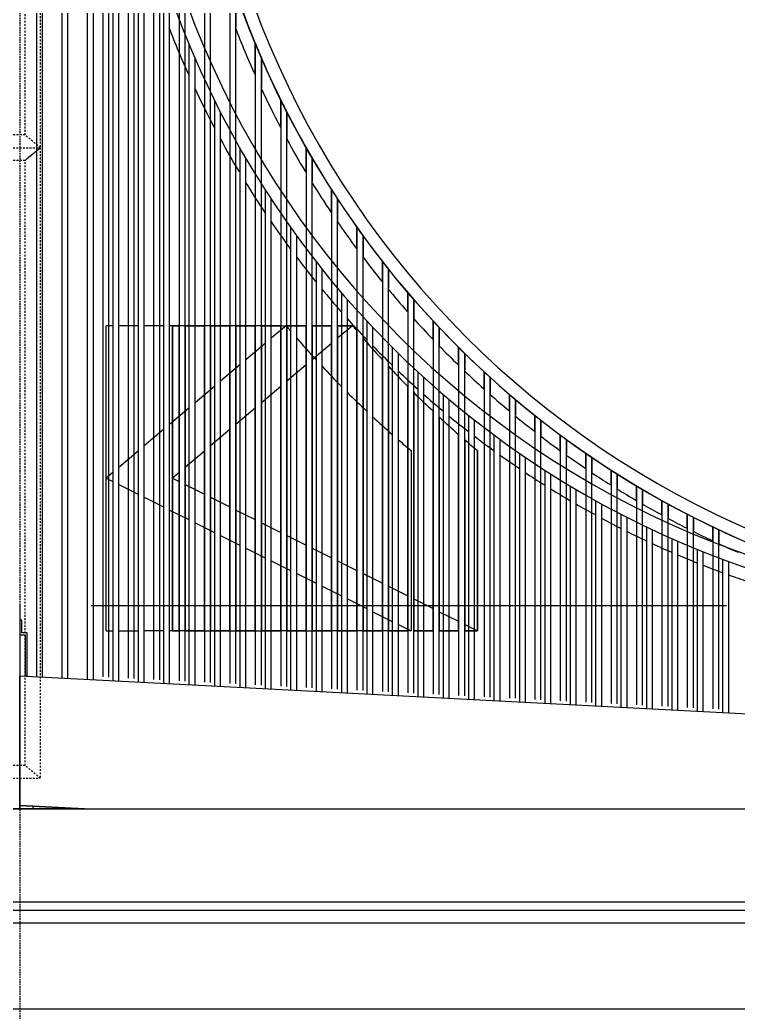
# Model space of a CAD drawing. Header units: millimetres. Extents: x -4391136 to -1798569, y -886572 to -291056.
# Drawn here: x -2355496 to -2354083, y -390540 to -388589 of the extents above; entities that cross this region are included whole.
import ezdxf

# ---------------------------------------------------------------- set-up
doc = ezdxf.new("R2010")
doc.units = ezdxf.units.MM
for name, pattern in [('HIDDEN2', [4.7625, 3.175, -1.5875]), ('TA_GL_005.00000', [13.75, 5, -1.25, 1.25, -1.25, 5]), ('TA_HL_001.00000', [6.5, 3.55, -2.95])]:
    doc.linetypes.add(name, pattern=pattern)
for name, color, linetype in [('000 - 0_SYM_DWG_GRIDLINE_MAIN_COLOR_251', 7, 'Continuous'), ('000 - CONCRETE_EX_BUILDING_MAIN_COLOR_1', 7, 'Continuous'), ('000 - CONCRETE_EX_CANOPY_MAIN_COLOR_251', 7, 'Continuous'), ('010 - ASPG_FRAMING_MAIN_COLOR_1', 7, 'Continuous'), ('Xref-E1-E4$0$E4_Ent2-CRD$0$_Col', 7, 'Continuous'), ('Xref-LOUVER-E1-E4$0$_LOUVER', 7, 'Continuous')]:
    doc.layers.add(name, color=color, linetype=linetype)
doc.styles.add('TA', font='', dxfattribs={"height": 4.5})
doc.styles.get('TA').set_extended_font_data('Cordia New')

# ---------------------------------------------------------------- blocks, each defined once
blk = doc.blocks.new('*U2084')
at = {"layer": '000 - 0_SYM_DWG_GRIDLINE_MAIN_COLOR_251', "color": 7, "linetype": 'ByBlock', "ltscale": 5}
blk.add_line((20, 0), (-494.694, 0), dxfattribs=at)
at = {"color": 7, "style": 'TA', "flags": 1}
blk.add_attdef('LOCATION', (6, -6), '', height=4.5, rotation=270, dxfattribs=at)
blk = doc.blocks.new('W-1-PP17-ENT2_REV00_20260527-170750_ELEVATION_4_DIMS')
at = {"layer": '000 - 0_SYM_DWG_GRIDLINE_MAIN_COLOR_251', "color": 7, "linetype": 'TA_GL_005.00000', "xscale": 50, "yscale": 50, "zscale": 50, "rotation": 180}
blk.add_blockref('*U2084', (-1000, 106090), dxfattribs=at)
blk = doc.blocks.new('W-1-PP17-ENT2_REV00_20260527-170750_ELEVATION_4_ST')
at = {"layer": 'Xref-E1-E4$0$E4_Ent2-CRD$0$_Col', "color": 7, "linetype": 'HIDDEN2', "lineweight": -3}
blk.add_lwpolyline([(19235, 100790), (19235, 114090), (19735, 114090), (19735, 100790)], dxfattribs=at)
at = {"layer": 'Xref-LOUVER-E1-E4$0$_LOUVER', "color": 7}
for p, q in [((19767.5, 108215), (19767.5, 105949.3)), ((19779.5, 105948.7), (19779.5, 108215)), ((19817.5, 108215), (19817.5, 105946.7)), ((19829.5, 105946), (19829.5, 108215)), ((19867.5, 108215), (19867.5, 105944)), ((19879.5, 105943.4), (19879.5, 108215)), ((19917.5, 108215), (19917.5, 105941.4)), ((19929.5, 105940.8), (19929.5, 108215)), ((19967.5, 107520.6), (19967.5, 105938.8)), ((19979.5, 105938.2), (19979.5, 107466.8)), ((20017.5, 107331.2), (20017.5, 105936.2)), ((20029.5, 105935.6), (20029.5, 107295.2)), ((20067.5, 107194.9), (20067.5, 105933.6)), ((20079.5, 105932.9), (20079.5, 107166.5)), ((20117.5, 107084.3), (20117.5, 105930.9)), ((20129.5, 105930.3), (20129.5, 107060.4)), ((20167.5, 106989.9), (20167.5, 105928.3)), ((20179.5, 105927.7), (20179.5, 106969.1)), ((20217.5, 106907.1), (20217.5, 105926.3)), ((20229.5, 105925.1), (20229.5, 106888.6)), ((20267.5, 106833), (20267.5, 105923.1)), ((20279.5, 105922.5), (20279.5, 106816.4)), ((20317.5, 106766), (20317.5, 105920.5)), ((20329.5, 105919.8), (20329.5, 106750.9)), ((20367.5, 106705), (20367.5, 105917.8)), ((20379.5, 105917.2), (20379.5, 106691.1)), ((19904.5, 106040), (19904.5, 106640)), ((19917.5, 106640), (19904.5, 106640)), ((19967.3, 106640), (19929.5, 106640)), ((20017.5, 106640), (19979.5, 106640)), ((20067.5, 106640), (20029.5, 106640)), ((20117.5, 106640), (20079.5, 106640)), ((20167.5, 106640), (20129.5, 106640)), ((20217.5, 106640), (20179.5, 106640)), ((20229.5, 106640), (20258.7, 106640)), ((20258.7, 106640), (20229.5, 106615.2)), ((20417.5, 106648.9), (20417.5, 105915.2)), ((20429.5, 105914.6), (20429.5, 106636.1)), ((20217.5, 106605.1), (20179.5, 106572.9)), ((20467.5, 106597.1), (20467.5, 105912.6)), ((20479.5, 105912), (20479.5, 106585.3)), ((20167.5, 106562.7), (20129.5, 106530.6)), ((20517.5, 106549.3), (20517.5, 105910)), ((20529.5, 105909.4), (20529.5, 106538.3)), ((20117.5, 106520.4), (20079.5, 106488.2)), ((20567.5, 106504.8), (20567.5, 105907.4)), ((20579.5, 105906.7), (20579.5, 106494.6)), ((20067.5, 106478.1), (20029.5, 106445.9)), ((20617.5, 106463.5), (20617.5, 105904.7)), ((20629.5, 105904.1), (20629.5, 106454.1)), ((20017.5, 106435.7), (19979.5, 106403.5)), ((20667.5, 106425.1), (20667.5, 105902.1)), ((20679.5, 105901.5), (20679.5, 106416.3)), ((19967.3, 106393.3), (19929.5, 106361.2)), ((20504.5, 106394.4), (20504.5, 106040)), ((20717.5, 106389.3), (20717.5, 105899.5)), ((20729.5, 105898.9), (20729.5, 106381.1)), ((19917.5, 106351), (19904.5, 106340)), ((19904.5, 106340), (19917.5, 106333.5)), ((20767.5, 106356), (20767.5, 105896.9)), ((20779.5, 105896.3), (20779.5, 106348.3)), ((19929.5, 106327.5), (19967.3, 106308.6)), ((20817.5, 106325), (20817.5, 105894.3)), ((20829.5, 105893.6), (20829.5, 106317.9)), ((19979.5, 106302.5), (20017.5, 106283.5)), ((20867.5, 106296.1), (20867.5, 105891.6)), ((20879.5, 105891), (20879.5, 106289.5)), ((20029.5, 106277.5), (20067.5, 106258.5)), ((20917.5, 106269.3), (20917.5, 105889)), ((20929.5, 105888.4), (20929.5, 106263.2)), ((20079.5, 106252.5), (20117.5, 106233.5)), ((20967.5, 106244.5), (20967.5, 105886.4)), ((20129.5, 106227.5), (20167.5, 106208.5)), ((20979.5, 105885.8), (20979.5, 106238.8)), ((21017.5, 106221.5), (21017.5, 105883.8)), ((20179.5, 106202.5), (20217.5, 106183.5)), ((21029.5, 105883.2), (21029.5, 106216.3)), ((21067.5, 106200.3), (21067.5, 105881.2)), ((21079.5, 105880.5), (21079.5, 106195.5)), ((21117.5, 106180.8), (21117.5, 105878.5)), ((20229.5, 106177.5), (20267.5, 106158.5)), ((21129.5, 105877.9), (21129.5, 106176.4)), ((20279.5, 106152.5), (20317.5, 106133.5)), ((20329.5, 106127.5), (20367.5, 106108.5)), ((20379.5, 106102.5), (20417.5, 106083.5)), ((20429.5, 106077.5), (20467.5, 106058.5)), ((20479.5, 106052.5), (20504.5, 106040)), ((19904.5, 106040), (19917.5, 106040)), ((19929.5, 106040), (19967.3, 106040)), ((20017.5, 106040), (19979.5, 106040)), ((20067.5, 106040), (20029.5, 106040)), ((20079.5, 106040), (20117.5, 106040)), ((20129.5, 106040), (20167.5, 106040)), ((20179.5, 106040), (20217.5, 106040)), ((20267.5, 106040), (20229.5, 106040)), ((20279.5, 106040), (20317.5, 106040)), ((20367.5, 106040), (20329.5, 106040)), ((20417.5, 106040), (20379.5, 106040)), ((20467.5, 106040), (20429.5, 106040)), ((20504.5, 106040), (20479.5, 106040))]:
    blk.add_line(p, q, dxfattribs=at)
for radius, start, end in [(1825, 180, 269.8576), (1800, 180, 270), (1850, 201.0582, 204.1911), (1850, 205.0376, 207.718), (1850, 208.544, 210.8438), (1850, 211.5701, 213.7851), (1850, 214.4248, 216.4508), (1850, 217.0905, 218.9932), (1850, 219.5684, 221.3899), (1850, 221.9651, 223.6872), (1950, 219.9092, 220.2976), (1950, 220.8286, 222.5101), (1850, 224.213, 225.8778), (1950, 223.0411, 224.6367), (1850, 226.4035, 228.017), (1950, 225.1352, 226.7139), (1850, 228.5042, 230.0469), (1950, 227.1858, 228.6785), (1850, 230.5341, 232.0768), (1950, 229.1499, 230.1317), (1850, 232.5354, 233.9819), (1850, 234.4386, 235.8851), (1850, 236.3419, 237.7386), (1850, 238.1714, 239.5417), (1850, 239.9745, 241.3448), (1850, 241.7689, 243.0793), (1850, 243.4931, 244.8034), (1850, 245.2172, 246.52), (1850, 246.9191, 248.1828), (1850, 248.5934, 249.8455), (1850, 250.2445, 251.4955)]:
    blk.add_arc((21754.5, 107891.1), radius, start, end, dxfattribs=at)
blk = doc.blocks.new('DPA_CP_Entrance Canopy Curve_Ent 2_Edge Rev B-1 - Entrance Canopy Curve_Left-31479712-ENTRANCE 2 - ENLARGE ELEVATION 4')
at = {"layer": '000 - CONCRETE_EX_CANOPY_MAIN_COLOR_251', "color": 7}
for p, q in [((516416.4, 108215), (516416.4, 105949.3)), ((516428.4, 105948.7), (516428.4, 108215)), ((516466.4, 108215), (516466.4, 105946.7)), ((516478.4, 105946), (516478.4, 108215)), ((516516.4, 108215), (516516.4, 105944)), ((516528.4, 105943.4), (516528.4, 108215)), ((516566.4, 108215), (516566.4, 105941.4)), ((516578.4, 105940.8), (516578.4, 108215)), ((516616.4, 107520.6), (516616.4, 105938.8)), ((516628.4, 105938.2), (516628.4, 107466.8)), ((516666.4, 107331.2), (516666.4, 105936.2)), ((516678.4, 107295.2), (516678.4, 107226.9)), ((516678.4, 105935.6), (516678.4, 107295.2)), ((516716.4, 107133.2), (516716.4, 107194.9)), ((516716.4, 107194.9), (516716.4, 105933.6)), ((516728.4, 107166.5), (516728.4, 107108.7)), ((516728.4, 105932.9), (516728.4, 107166.5)), ((516766.4, 107031), (516766.4, 107084.3)), ((516766.4, 107084.3), (516766.4, 105930.9)), ((516778.4, 107060.4), (516778.4, 107007.2)), ((516778.4, 105930.3), (516778.4, 107060.4)), ((516816.4, 106943.4), (516816.4, 106989.9)), ((516816.4, 106989.9), (516816.4, 105928.3)), ((516828.4, 106969.1), (516828.4, 106923.2)), ((516828.4, 105927.7), (516828.4, 106969.1)), ((516866.4, 106862.7), (516866.4, 106907.1)), ((516866.4, 106907.1), (516866.4, 105925.7)), ((516878.4, 106888.6), (516878.4, 106845.9)), ((516878.4, 105925.1), (516878.4, 106888.6)), ((516916.4, 106792.7), (516916.4, 106833)), ((516916.4, 106833), (516916.4, 105923.1)), ((516928.4, 106816.4), (516928.4, 106775.9)), ((516928.4, 105922.5), (516928.4, 106816.4)), ((516966.4, 106727.7), (516966.4, 106766)), ((516966.4, 106766), (516966.4, 105920.5)), ((516978.4, 106750.9), (516978.4, 106713.5)), ((516978.4, 105919.8), (516978.4, 106750.9)), ((517016.4, 106668.7), (517016.4, 106705)), ((517016.4, 106705), (517016.4, 105917.8)), ((517028.4, 106691.1), (517028.4, 106654.5)), ((517028.4, 105917.2), (517028.4, 106691.1)), ((516566.4, 106640), (516553.4, 106640)), ((516553.4, 106640), (516553.4, 106040)), ((516553.4, 106040), (516553.4, 106640)), ((516553.4, 106640), (516566.4, 106640)), ((516566.4, 106640), (516553.4, 106640)), ((516553.4, 106640), (516553.4, 106040)), ((516553.4, 106040), (516553.4, 106640)), ((516553.4, 106640), (516566.4, 106640)), ((516566.4, 106640), (516553.4, 106640)), ((516553.4, 106640), (516553.4, 106040)), ((516553.4, 106040), (516553.4, 106640)), ((516553.4, 106640), (516566.4, 106640)), ((516566.4, 106040), (516566.4, 106640)), ((516616.4, 106640), (516578.4, 106640)), ((516578.4, 106640), (516616.4, 106640)), ((516578.4, 106640), (516578.4, 106040)), ((516616.4, 106640), (516578.4, 106640)), ((516578.4, 106640), (516616.4, 106640)), ((516616.4, 106640), (516578.4, 106640)), ((516578.4, 106640), (516616.4, 106640)), ((516616.4, 106040), (516616.4, 106640)), ((516666.4, 106640), (516628.4, 106640)), ((516628.4, 106640), (516666.4, 106640)), ((516628.4, 106640), (516628.4, 106040)), ((516666.4, 106640), (516628.4, 106640)), ((516628.4, 106640), (516666.4, 106640)), ((516666.4, 106640), (516628.4, 106640)), ((516628.4, 106640), (516666.4, 106640)), ((516666.4, 106040), (516666.4, 106640)), ((516716.4, 106640), (516678.4, 106640)), ((516678.4, 106640), (516716.4, 106640)), ((516678.4, 106640), (516678.4, 106040)), ((516716.4, 106640), (516678.4, 106640)), ((516678.4, 106640), (516716.4, 106640)), ((516716.4, 106640), (516678.4, 106640)), ((516678.4, 106640), (516716.4, 106640)), ((516716.4, 106040), (516716.4, 106640)), ((516766.4, 106640), (516728.4, 106640)), ((516728.4, 106640), (516766.4, 106640)), ((516728.4, 106640), (516728.4, 106040)), ((516766.4, 106640), (516728.4, 106640)), ((516728.4, 106640), (516766.4, 106640)), ((516766.4, 106640), (516728.4, 106640)), ((516728.4, 106640), (516766.4, 106640)), ((516766.4, 106040), (516766.4, 106640)), ((516816.4, 106640), (516778.4, 106640)), ((516778.4, 106640), (516816.4, 106640)), ((516778.4, 106640), (516778.4, 106040)), ((516816.4, 106640), (516778.4, 106640)), ((516778.4, 106640), (516816.4, 106640)), ((516816.4, 106640), (516778.4, 106640)), ((516778.4, 106640), (516816.4, 106640)), ((516816.4, 106040), (516816.4, 106640)), ((516866.4, 106640), (516828.4, 106640)), ((516828.4, 106640), (516866.4, 106640)), ((516828.4, 106640), (516828.4, 106040)), ((516866.4, 106640), (516828.4, 106640)), ((516828.4, 106640), (516866.4, 106640)), ((516866.4, 106640), (516828.4, 106640)), ((516828.4, 106640), (516866.4, 106640)), ((516866.4, 106040), (516866.4, 106640)), ((516907.6, 106640), (516878.4, 106615.2)), ((516907.6, 106640), (516878.4, 106640)), ((516878.4, 106640), (516907.6, 106640)), ((516878.4, 106640), (516878.4, 106040)), ((516907.6, 106640), (516878.4, 106640)), ((516878.4, 106640), (516907.6, 106640)), ((516907.6, 106640), (516878.4, 106640)), ((516878.4, 106640), (516907.6, 106640)), ((516916.4, 106040), (516916.4, 106630.1)), ((517066.4, 106614), (517066.4, 106648.9)), ((517066.4, 106648.9), (517066.4, 105915.2)), ((517078.4, 106636.1), (517078.4, 106602)), ((517078.4, 105914.6), (517078.4, 106636.1)), ((516928.4, 106616.6), (516928.4, 106040)), ((516866.4, 106605.1), (516828.4, 106572.9)), ((517116.4, 106564), (517116.4, 106597.1)), ((517116.4, 106597.1), (517116.4, 105912.6)), ((516966.4, 106040), (516966.4, 106573.8)), ((517128.4, 106585.3), (517128.4, 106552)), ((517128.4, 105912), (517128.4, 106585.3)), ((516816.4, 106562.7), (516778.4, 106530.6)), ((516978.4, 106560.3), (516978.4, 106040)), ((517166.4, 106516.4), (517166.4, 106549.3)), ((517166.4, 106549.3), (517166.4, 105910)), ((517178.4, 106538.3), (517178.4, 106506.3)), ((517178.4, 105909.4), (517178.4, 106538.3)), ((516766.4, 106520.4), (516728.4, 106488.2)), ((517016.4, 106040), (517016.4, 106521.6)), ((517028.4, 106509.6), (517028.4, 106040)), ((517216.4, 106474.1), (517216.4, 106504.8)), ((517216.4, 106504.8), (517216.4, 105907.4)), ((517228.4, 106494.6), (517228.4, 106463.9)), ((517228.4, 105907.3), (517228.4, 106494.6)), ((516716.4, 106478.1), (516678.4, 106445.9)), ((517066.4, 106040), (517066.4, 106471.6)), ((517078.4, 106460.9), (517078.4, 106040)), ((517266.4, 106431.8), (517266.4, 106463.5)), ((517266.4, 106463.5), (517266.4, 105904.7)), ((517278.4, 106454.1), (517278.4, 106423.1)), ((517278.4, 105904.1), (517278.4, 106454.1)), ((516666.4, 106435.7), (516628.4, 106403.5)), ((517116.4, 106040), (517116.4, 106427.2)), ((517128.4, 106416.6), (517128.4, 106040)), ((517316.4, 106396), (517316.4, 106425.1)), ((517316.4, 106425.1), (517316.4, 105902.1)), ((517328.4, 106416.3), (517328.4, 106387.4)), ((517328.4, 105901.5), (517328.4, 106416.3)), ((516616.4, 106393.4), (516578.8, 106361.5)), ((517153.4, 106040), (517153.4, 106394.4)), ((517153.4, 106394.4), (517153.4, 106040)), ((517153.4, 106040), (517153.4, 106394.4)), ((517153.4, 106394.4), (517153.4, 106040)), ((517153.4, 106040), (517153.4, 106394.4)), ((517153.4, 106394.4), (517153.4, 106040)), ((517366.4, 106360.3), (517366.4, 106389.3)), ((517366.4, 106389.3), (517366.4, 105899.5)), ((517378.4, 106381.1), (517378.4, 106351.7)), ((517378.4, 105898.9), (517378.4, 106381.1)), ((516566.4, 106351), (516553.4, 106340)), ((516553.4, 106340), (516566.4, 106333.5)), ((517416.4, 106327.5), (517416.4, 106356)), ((517416.4, 106356), (517416.4, 105896.9)), ((517428.4, 106348.3), (517428.4, 106320.3)), ((517428.4, 105896.3), (517428.4, 106348.3)), ((516578.4, 106327.5), (516616.4, 106308.5)), ((517466.4, 106297.7), (517466.4, 106325)), ((517466.4, 106325), (517466.4, 105894.3)), ((517478.4, 106317.9), (517478.4, 106290.6)), ((517478.4, 105893.6), (517478.4, 106317.9)), ((516628.4, 106302.5), (516666.4, 106283.5)), ((517516.4, 106267.9), (517516.4, 106296.1)), ((517516.4, 106296.1), (517516.4, 105891.6)), ((517528.4, 106289.5), (517528.4, 106261.3)), ((517528.4, 105891), (517528.4, 106289.5)), ((516678.4, 106277.5), (516716.4, 106258.5)), ((517566.4, 106242.8), (517566.4, 106269.3)), ((517566.4, 106269.3), (517566.4, 105889)), ((517578.4, 106263.2), (517578.4, 106236.9)), ((517578.4, 105888.4), (517578.4, 106263.2)), ((516728.4, 106252.5), (516766.4, 106233.5)), ((517616.4, 106218.3), (517616.4, 106244.5)), ((517616.4, 106244.5), (517616.4, 105886.4)), ((516778.4, 106227.5), (516816.4, 106208.5)), ((517628.4, 106238.8), (517628.4, 106212.5)), ((517628.4, 105885.8), (517628.4, 106238.8)), ((516828.4, 106202.5), (516866.4, 106183.5)), ((516878.4, 106177.5), (516916.4, 106158.5)), ((516928.4, 106152.5), (516966.4, 106133.5)), ((516978.4, 106127.5), (517016.4, 106108.5)), ((517028.4, 106102.5), (517066.4, 106083.5)), ((517078.4, 106077.5), (517116, 106058.7)), ((517128.4, 106052.5), (517153.4, 106040)), ((516553.4, 106040), (516566.4, 106040)), ((516566.4, 106040), (516553.4, 106040)), ((516553.4, 106040), (516566.4, 106040)), ((516566.4, 106040), (516553.4, 106040)), ((516553.4, 106040), (516566.4, 106040)), ((516566.4, 106040), (516553.4, 106040)), ((516578.4, 106040), (516616.4, 106040)), ((516616.4, 106040), (516578.4, 106040)), ((516578.4, 106040), (516616.4, 106040)), ((516616.4, 106040), (516578.4, 106040)), ((516578.4, 106040), (516616.4, 106040)), ((516616.4, 106040), (516578.4, 106040)), ((516628.4, 106040), (516666.4, 106040)), ((516666.4, 106040), (516628.4, 106040)), ((516628.4, 106040), (516666.4, 106040)), ((516666.4, 106040), (516628.4, 106040)), ((516628.4, 106040), (516666.4, 106040)), ((516666.4, 106040), (516628.4, 106040)), ((516678.4, 106040), (516716.4, 106040)), ((516716.4, 106040), (516678.4, 106040)), ((516678.4, 106040), (516716.4, 106040)), ((516716.4, 106040), (516678.4, 106040)), ((516678.4, 106040), (516716.4, 106040)), ((516716.4, 106040), (516678.4, 106040)), ((516728.4, 106040), (516766.4, 106040)), ((516766.4, 106040), (516728.4, 106040)), ((516728.4, 106040), (516766.4, 106040)), ((516766.4, 106040), (516728.4, 106040)), ((516728.4, 106040), (516766.4, 106040)), ((516766.4, 106040), (516728.4, 106040)), ((516778.4, 106040), (516816.4, 106040)), ((516816.4, 106040), (516778.4, 106040)), ((516778.4, 106040), (516816.4, 106040)), ((516816.4, 106040), (516778.4, 106040)), ((516778.4, 106040), (516816.4, 106040)), ((516816.4, 106040), (516778.4, 106040)), ((516828.4, 106040), (516866.4, 106040)), ((516866.4, 106040), (516828.4, 106040)), ((516828.4, 106040), (516866.4, 106040)), ((516866.4, 106040), (516828.4, 106040)), ((516828.4, 106040), (516866.4, 106040)), ((516866.4, 106040), (516828.4, 106040)), ((516878.4, 106040), (516916.4, 106040)), ((516916.4, 106040), (516878.4, 106040)), ((516878.4, 106040), (516916.4, 106040)), ((516916.4, 106040), (516878.4, 106040)), ((516878.4, 106040), (516916.4, 106040)), ((516916.4, 106040), (516878.4, 106040)), ((516928.4, 106040), (516966.4, 106040)), ((516966.4, 106040), (516928.4, 106040)), ((516928.4, 106040), (516966.4, 106040)), ((516966.4, 106040), (516928.4, 106040)), ((516928.4, 106040), (516966.4, 106040)), ((516966.4, 106040), (516928.4, 106040)), ((516978.4, 106040), (517016.4, 106040)), ((517016.4, 106040), (516978.4, 106040)), ((516978.4, 106040), (517016.4, 106040)), ((517016.4, 106040), (516978.4, 106040)), ((516978.4, 106040), (517016.4, 106040)), ((517016.4, 106040), (516978.4, 106040)), ((517028.4, 106040), (517066.4, 106040)), ((517066.4, 106040), (517028.4, 106040)), ((517028.4, 106040), (517066.4, 106040)), ((517066.4, 106040), (517028.4, 106040)), ((517028.4, 106040), (517066.4, 106040)), ((517066.4, 106040), (517028.4, 106040)), ((517078.4, 106040), (517116.4, 106040)), ((517116.4, 106040), (517078.4, 106040)), ((517078.4, 106040), (517116.4, 106040)), ((517116.4, 106040), (517078.4, 106040)), ((517078.4, 106040), (517116.4, 106040)), ((517116.4, 106040), (517078.4, 106040)), ((517128.4, 106040), (517153.4, 106040)), ((517153.4, 106040), (517128.4, 106040)), ((517128.4, 106040), (517153.4, 106040)), ((517153.4, 106040), (517128.4, 106040)), ((517128.4, 106040), (517153.4, 106040)), ((517153.4, 106040), (517128.4, 106040))]:
    blk.add_line(p, q, dxfattribs=at)
for radius, start, end in [(1825, 180, 269.8576), (1800, 180, 270), (1800, 180, 270), (1825, 198.9299, 213.0996), (1850, 201.0582, 204.1911), (1850, 201.0582, 204.1911), (1850, 201.0582, 204.1911), (1850, 201.0582, 204.1911), (1850, 201.0582, 204.1911), (1850, 201.0582, 204.1911), (1825, 202.4249, 203.3927), (1825, 202.4249, 203.3927), (1850, 205.0376, 207.718), (1850, 205.0376, 207.718), (1850, 205.0376, 207.718), (1850, 205.0376, 207.718), (1850, 205.0376, 207.718), (1850, 205.0376, 207.718), (1825, 206.2357, 207.0755), (1825, 206.2357, 207.0755), (1850, 208.544, 210.8438), (1850, 208.544, 210.8438), (1850, 208.544, 210.8438), (1850, 208.544, 210.8438), (1850, 208.544, 210.8438), (1850, 208.544, 210.8438), (1825, 209.5894, 210.3437), (1825, 209.5894, 210.3437), (1850, 211.5701, 213.7851), (1850, 211.5701, 213.7851), (1850, 211.5701, 213.7851), (1850, 211.5701, 213.7851), (1850, 211.5701, 213.7851), (1850, 211.5701, 213.7851), (1825, 212.628, 213.3202), (1825, 212.628, 213.3202), (1825, 213.1115, 246.1814), (1850, 214.4248, 216.4508), (1850, 214.4248, 216.4508), (1850, 214.4248, 216.4508), (1850, 214.4248, 216.4508), (1850, 214.4248, 216.4508), (1850, 214.4248, 216.4508), (1825, 215.4333, 216.078), (1825, 215.4333, 216.078), (1850, 217.0905, 218.9932), (1850, 217.0905, 218.9932), (1850, 217.0905, 218.9932), (1850, 217.0905, 218.9932), (1850, 217.0905, 218.9932), (1850, 217.0905, 218.9932), (1825, 218.0573, 218.6644), (1825, 218.0573, 218.6644), (1850, 219.5684, 221.3899), (1850, 219.5684, 221.3899), (1850, 219.5684, 221.3899), (1850, 219.5684, 221.3899), (1850, 219.5684, 221.3899), (1850, 219.5684, 221.3899), (1825, 220.5361, 221.1124), (1825, 220.5361, 221.1124), (1850, 221.9651, 223.6872), (1850, 221.9651, 223.6872), (1850, 221.9651, 223.6872), (1850, 221.9651, 223.6872), (1850, 221.9651, 223.6872), (1850, 221.9651, 223.6872), (1950, 219.9092, 220.2976), (1950, 219.9092, 220.2976), (1950, 219.9092, 220.2976), (1950, 219.9092, 220.2976), (1950, 219.9092, 220.2976), (1950, 219.9092, 220.2976), (1825, 222.8952, 223.4459), (1825, 222.8952, 223.4459), (1950, 220.8286, 222.5101), (1950, 220.8286, 222.5101), (1950, 220.8286, 222.5101), (1950, 220.8286, 222.5101), (1950, 220.8286, 222.5101), (1950, 220.8286, 222.5101), (1850, 224.213, 225.8778), (1850, 224.213, 225.8778), (1850, 224.213, 225.8778), (1850, 224.213, 225.8778), (1850, 224.213, 225.8778), (1850, 224.213, 225.8778), (1825, 225.1541, 225.683), (1825, 225.1541, 225.683), (1950, 223.0411, 224.6367), (1950, 223.0411, 224.6367), (1950, 223.0411, 224.6367), (1950, 223.0411, 224.6367), (1950, 223.0411, 224.6367), (1950, 223.0411, 224.6367), (1850, 226.4035, 228.017), (1850, 226.4035, 228.017), (1850, 226.4035, 228.017), (1850, 226.4035, 228.017), (1850, 226.4035, 228.017), (1850, 226.4035, 228.017), (1825, 227.3276, 227.838), (1825, 227.3276, 227.838), (1950, 225.1352, 226.7139), (1950, 225.1352, 226.7139), (1950, 225.1352, 226.7139), (1950, 225.1352, 226.7139), (1950, 225.1352, 226.7139), (1950, 225.1352, 226.7139), (1850, 228.5042, 230.0469), (1850, 228.5042, 230.0469), (1850, 228.5042, 230.0469), (1850, 228.5042, 230.0469), (1850, 228.5042, 230.0469), (1850, 228.5042, 230.0469), (1825, 229.4276, 229.9218), (1825, 229.4276, 229.9218), (1950, 227.1858, 228.6785), (1950, 227.1858, 228.6785), (1950, 227.1858, 228.6785), (1950, 227.1858, 228.6785), (1950, 227.1858, 228.6785), (1950, 227.1858, 228.6785), (1850, 230.5341, 232.0768), (1850, 230.5341, 232.0768), (1850, 230.5341, 232.0768), (1850, 230.5341, 232.0768), (1850, 230.5341, 232.0768), (1850, 230.5341, 232.0768), (1825, 231.4637, 231.9437), (1825, 231.4637, 231.9437), (1950, 229.1499, 230.1317), (1950, 229.1499, 230.1317), (1950, 229.1499, 230.1317), (1950, 229.1499, 230.1317), (1950, 229.1499, 230.1317), (1950, 229.1499, 230.1317), (1850, 232.5354, 233.9819), (1850, 232.5354, 233.9819), (1850, 232.5354, 233.9819), (1850, 232.5354, 233.9819), (1850, 232.5354, 233.9819), (1850, 232.5354, 233.9819), (1825, 233.4436, 233.9112), (1825, 233.4436, 233.9112), (1850, 234.4386, 235.8851), (1850, 234.4386, 235.8851), (1850, 234.4386, 235.8851), (1850, 234.4386, 235.8851), (1850, 234.4386, 235.8851), (1850, 234.4386, 235.8851), (1825, 235.3741, 235.8307), (1825, 235.3741, 235.8307), (1850, 236.3419, 237.7386), (1850, 236.3419, 237.7386), (1850, 236.3419, 237.7386), (1850, 236.3419, 237.7386), (1850, 236.3419, 237.7386), (1850, 236.3419, 237.7386), (1825, 237.2606, 237.7074), (1825, 237.2606, 237.7074), (1850, 238.1714, 239.5417), (1850, 238.1714, 239.5417), (1850, 238.1714, 239.5417), (1850, 238.1714, 239.5417), (1850, 238.1714, 239.5417), (1850, 238.1714, 239.5417), (1825, 239.108, 239.546), (1825, 239.108, 239.546), (1850, 239.9745, 241.3448), (1850, 239.9745, 241.3448), (1850, 239.9745, 241.3448), (1850, 239.9745, 241.3448), (1850, 239.9745, 241.3448), (1850, 239.9745, 241.3448), (1825, 240.9204, 241.3506), (1825, 240.9204, 241.3506), (1850, 241.7689, 243.0793), (1850, 241.7689, 243.0793), (1850, 241.7689, 243.0793), (1850, 241.7689, 243.0793), (1850, 241.7689, 243.0793), (1850, 241.7689, 243.0793), (1825, 242.7015, 243.1246), (1825, 242.7015, 243.1246), (1825, 244.4544, 244.8712), (1825, 244.4544, 244.8712), (1850, 243.4931, 244.8034), (1850, 243.4931, 244.8034), (1850, 243.4931, 244.8034), (1850, 243.4931, 244.8034), (1850, 243.4931, 244.8034), (1850, 243.4931, 244.8034), (1850, 245.2172, 246.52), (1850, 245.2172, 246.52), (1850, 245.2172, 246.52), (1850, 245.2172, 246.52), (1850, 245.2172, 246.52), (1850, 245.2172, 246.52)]:
    blk.add_arc((518403.4, 107891.1), radius, start, end, dxfattribs=at)
blk = doc.blocks.new('DPA_RF_CANOPY ENTRANCE STRUCTURE _ENT2_I-Shape - Entrance 2_Comment-V115-ENTRANCE 2 - ENLARGE ELEVATION 4')
at = {"layer": '000 - CONCRETE_EX_BUILDING_MAIN_COLOR_1', "color": 7}
for p, q in [((516383.9, 105690), (516383.9, 105871.1)), ((516408.9, 105695.3), (516408.9, 105690))]:
    blk.add_line(p, q, dxfattribs=at)
blk = doc.blocks.new('W-1-PP17-ENT2_REV00_20260527-170750_ELEVATION_4_EX')
at = {"layer": '000 - CONCRETE_EX_BUILDING_MAIN_COLOR_1', "color": 7}
for p, q in [((19735, 106090), (19735, 105840)), ((19735, 106090), (19735, 105690)), ((19739, 106061), (19735, 106061)), ((19735, 106061), (19735, 106032)), ((19739, 106036), (19739, 106061)), ((19735, 106032), (19745, 106032)), ((19749, 106036), (19739, 106036)), ((19745, 106032), (19745, 105950.5)), ((19749, 105950.3), (19749, 106036)), ((19735, 105696.6), (19735, 105951)), ((19735, 105951), (19735, 105932.1)), ((22734.7, 105793.8), (19735, 105951)), ((22734.7, 105793.8), (19735, 105951)), ((19735, 105929.3), (19735, 105947)), ((19735, 105947), (19735, 105700.6)), ((19735, 105932.1), (19735, 105929.3)), ((19735, 105926), (19735, 105875.9)), ((19735, 105690), (19735, 105871.1)), ((19735, 105871.1), (19735, 105690)), ((19735, 105690), (19735, 105840)), ((19735, 105840), (19735, 105690)), ((19735, 105700.6), (19735, 105705.7)), ((19735, 105705.7), (19735, 105701.6)), ((19735, 105701.6), (19735, 105696.6)), ((19735, 105696.6), (19861.4, 105690)), ((19861.4, 105690), (19735, 105696.6)), ((10434.5, 105690), (23159.2, 105690)), ((19861.8, 105690), (11934.5, 105690)), ((11934.5, 105690), (23134.5, 105690)), ((23159.2, 105506.4), (10434.5, 105506.4)), ((23584.5, 105490), (10434.5, 105490)), ((23334.5, 105465), (10434.5, 105465)), ((23584.5, 105465), (10434.5, 105465)), ((23384.5, 105296), (10434.5, 105296)), ((23334.5, 105296), (10434.5, 105296))]:
    blk.add_line(p, q, dxfattribs=at)
blk.add_blockref('DPA_RF_CANOPY ENTRANCE STRUCTURE _ENT2_I-Shape - Entrance 2_Comment-V115-ENTRANCE 2 - ENLARGE ELEVATION 4', (-496648.9, 0), dxfattribs=at)
at = {"layer": '000 - CONCRETE_EX_CANOPY_MAIN_COLOR_251', "color": 7}
blk.add_blockref('DPA_CP_Entrance Canopy Curve_Ent 2_Edge Rev B-1 - Entrance Canopy Curve_Left-31479712-ENTRANCE 2 - ENLARGE ELEVATION 4', (-496518.4, 0), dxfattribs=at)
blk = doc.blocks.new('*U2396')
at = {"layer": '010 - ASPG_FRAMING_MAIN_COLOR_1', "color": 7, "linetype": 'ByBlock'}
for points in [[(0, 0), (0, 1776), (25, 1746), (25, 30), (0, 0)], [(1240, 1776), (0, 1776), (25, 1746), (1215, 1746)], [(1240, 0), (1240, 1776), (1215, 1746), (1215, 30), (1240, 0)], [(25, 30), (1215, 30), (1240, 0), (0, 0), (25, 30)]]:
    blk.add_lwpolyline(points, close=True, dxfattribs=at)

msp = doc.modelspace()

# ---------------------------------------------------------------- block references
at = {"color": 7}
msp.add_blockref('W-1-PP17-ENT2_REV00_20260527-170750_ELEVATION_4_ST', (-2375230.6, -495830.4), dxfattribs=at)

# ---------------------------------------------------------------- next in the draw order: block references
msp.add_blockref('W-1-PP17-ENT2_REV00_20260527-170750_ELEVATION_4_EX', (-2375230.6, -495830.4), dxfattribs=at)

# ---------------------------------------------------------------- next in the draw order: block references
msp.add_blockref('W-1-PP17-ENT2_REV00_20260527-170750_ELEVATION_4_DIMS', (-2375230.6, -495830.4), dxfattribs=at)
at = {"color": 7, "linetype": 'TA_HL_001.00000', "yscale": -1, "rotation": 90}
for p in [(-2357231.6, -388840.4), (-2357231.6, -390080.4)]:
    msp.add_blockref('*U2396', p, dxfattribs=at)

doc.saveas('drawing.dxf')
